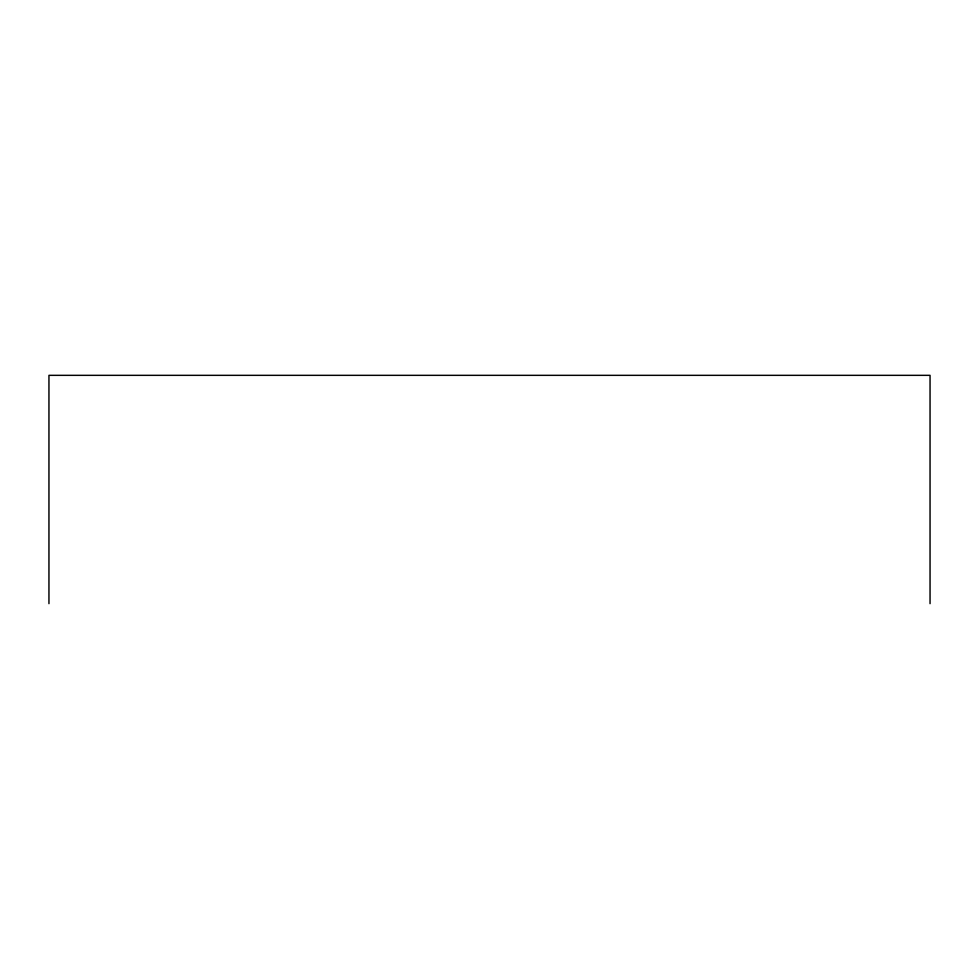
<?xml version="1.0" encoding="UTF-8"?>
<svg xmlns="http://www.w3.org/2000/svg" width="979" height="979" viewBox="0 0 979 979"><rect width="100%" height="100%" fill="white"/><g stroke="black" fill="none" stroke-linecap="round" stroke-linejoin="round"><path stroke-width="1.47" d="M930.05 603.664L930.05 375.336L48.95 375.336L48.95 603.664"/></g></svg>
